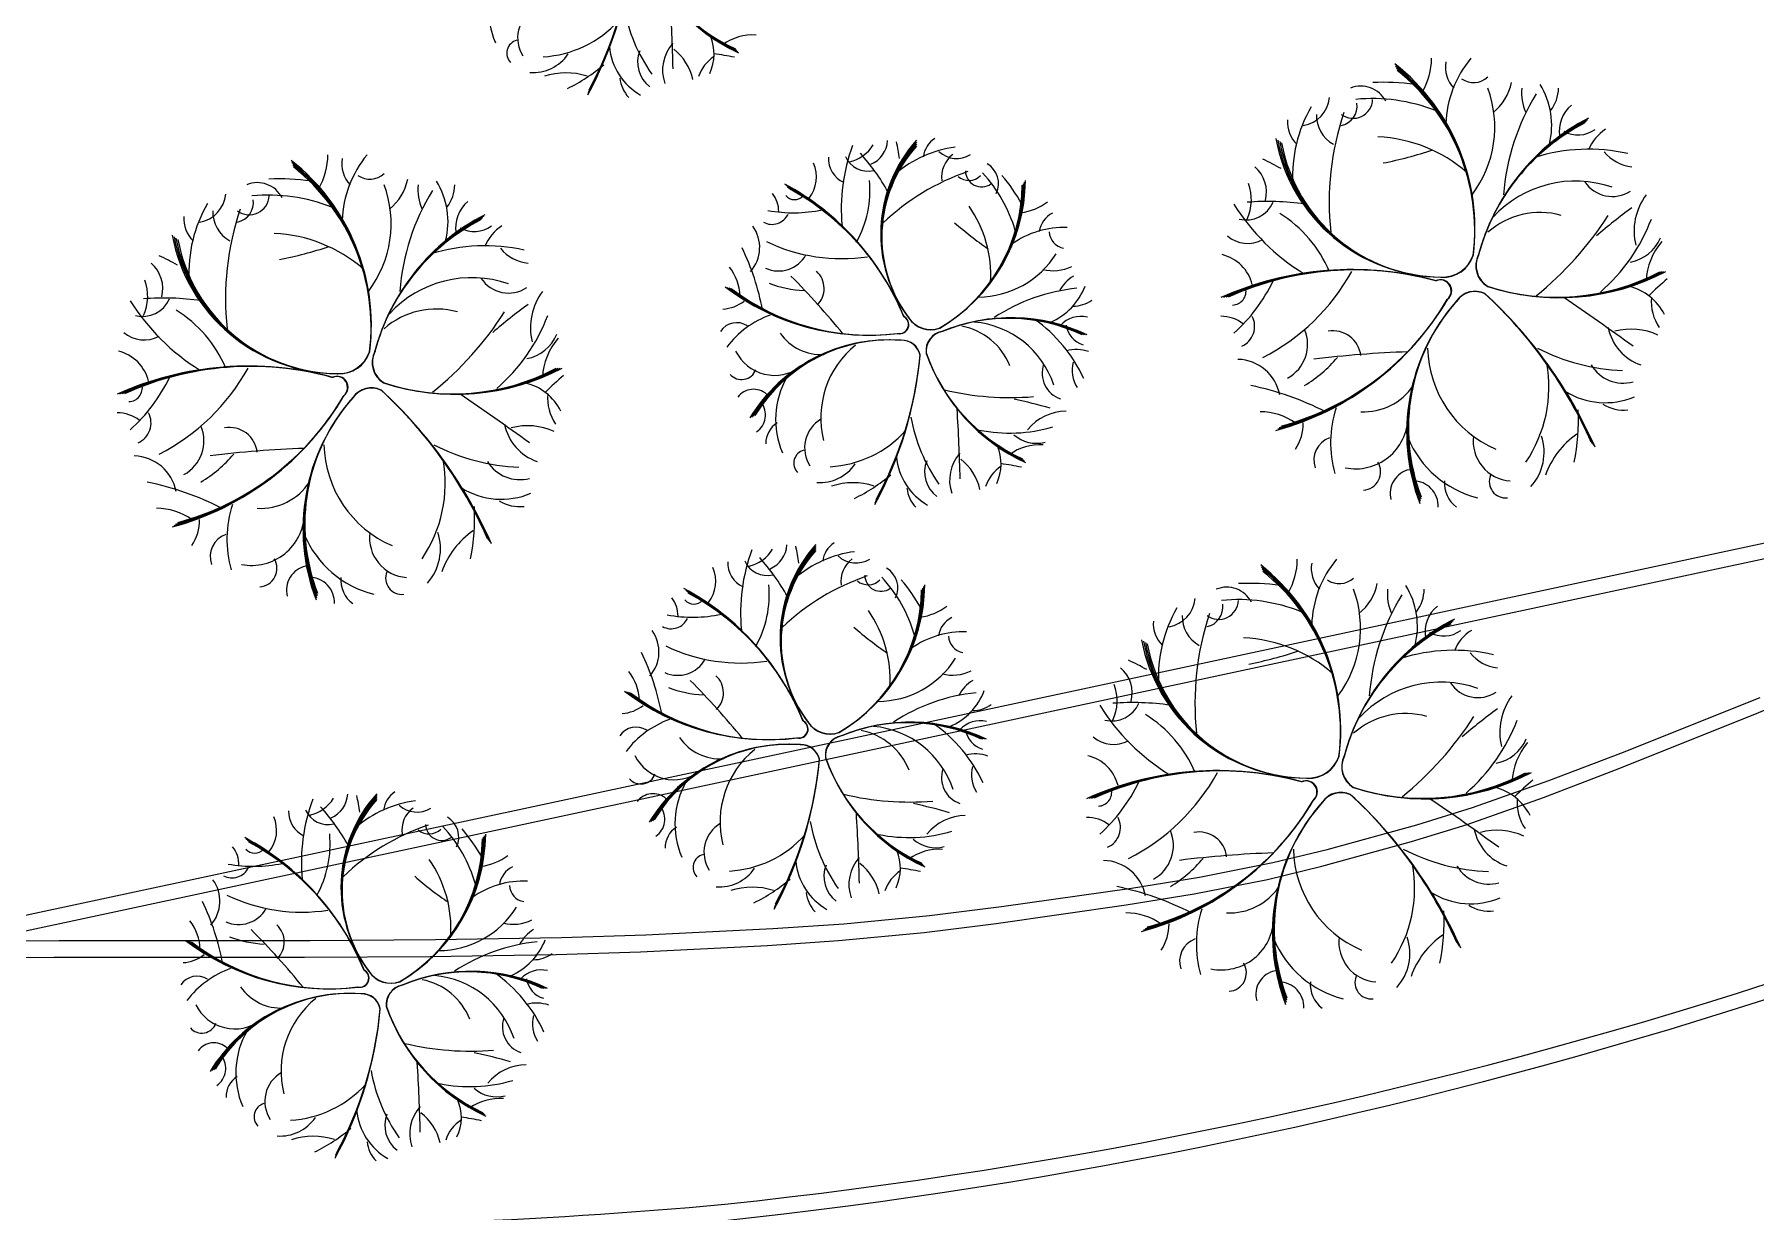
# Model space of a CAD drawing. Header units: metres. Extents: x -1097 to 1588, y -673 to 884.
# Drawn here: x 837.53 to 885.54, y 481.84 to 514.67 of the extents above; entities that cross this region are included whole.
import ezdxf

# ---------------------------------------------------------------- set-up
doc = ezdxf.new("R2010")
doc.units = ezdxf.units.M
for name, color, linetype, lineweight, plot in [('TERRENO', 188, 'Continuous', 0, False), ('TEXTO', 7, 'Continuous', 0, False), ('VEGETACION', 85, 'Continuous', 0, False), ('VISTA LEJOS', 7, 'Continuous', 0, False)]:
    doc.layers.add(name, color=color, linetype=linetype, lineweight=lineweight, plot=plot)

msp = doc.modelspace()

# ---------------------------------------------------------------- linework, layer by layer
at = {"layer": 'TERRENO'}
msp.add_lwpolyline([(834.566, 488.914), (838.071, 488.933), (845.069, 488.933), (848.573, 488.952), (852.087, 489.01), (854.439, 489.086), (857.981, 489.259), (859.959, 489.394), (862.349, 489.624), (864.356, 489.874), (867.985, 490.392), (869.876, 490.699), (871.921, 491.102), (873.438, 491.467), (875.943, 492.158), (877.489, 492.638), (879.62, 493.387), (881.627, 494.155), (885.515, 495.711), (887.492, 496.536)], dxfattribs=at)
at = {"layer": 'TEXTO', "color": 141}
msp.add_lwpolyline([(942.808, 512.252), (491.207, 415.553)], dxfattribs=at)
at = {"layer": 'VEGETACION'}
for centre, radius, start, end in [((843.615, 518.095), 10.657, -28.646, -5.1047), ((843.721, 518.091), 10.55, -28.646, -5.1047), ((843.827, 518.086), 10.444, -28.646, -5.1047), ((843.933, 518.082), 10.337, -28.646, -5.1047), ((859.23, 518.915), 5.122, -160.6422, -114.769), ((859.282, 518.928), 5.175, -160.6422, -114.769), ((859.334, 518.941), 5.228, -160.6422, -114.769), ((859.386, 518.954), 5.281, -160.6422, -114.769), ((852.563, 515.364), 2.362, 150.1568, -156.7526), ((804.467, 512.501), 50.894, 1.3595, 3.5571), ((851.931, 514.573), 0.921, 120.291, -146.8541), ((858.584, 516.26), 4.686, -169.782, -144.7966), ((851.547, 517.115), 3.076, -86.7412, -42.1374), ((855.241, 514.119), 1.25, -25.5318, 23.6195), ((857.584, 513.137), 1.516, 86.9411, 124.4468), ((851.085, 514.143), 0.376, 105.1246, -135.8136), ((851.444, 514.78), 1.176, -94.566, -33.8832), ((855.293, 514.481), 1.729, -174.7696, -119.5003), ((855.221, 513.896), 0.864, 158.5673, -127.3793), ((856.189, 513.671), 1.136, 138.3902, -161.0564), ((854.463, 513.086), 1.474, 12.7354, 52.3439), ((855.235, 505.303), 8.915, 78.2188, 81.9039), ((850.224, 517.59), 4.936, -63.8384, -49.7585), ((857.079, 513.149), 1.079, 122.9089, 161.4783), ((871.85, 509.243), 5.862, -7.0126, 51.7609), ((871.907, 509.228), 5.803, -7.0126, 51.7609), ((871.963, 509.214), 5.745, -7.0126, 51.7609), ((872.019, 509.199), 5.686, -7.0126, 51.7609), ((874.631, 514.008), 1.869, -30.3109, -0.1369), ((877.727, 513.749), 0.839, 169.6778, -136.2887), ((879.9, 512.083), 3, 140.203, 178.1947), ((852.358, 511.658), 1.939, 72.2206, 108.0414), ((854.753, 513.532), 0.893, -174.4224, -136.0283), ((874.532, 512.452), 0.775, 26.989, 112.3536), ((875.15, 506.761), 6.571, 82.3394, 92.5468), ((877.673, 513.904), 0.58, -125.0679, -46.7585), ((875.131, 512.083), 3.133, -37.04, 20.2784), ((877.369, 513.583), 1.382, -52.2138, -10.7459), ((880.365, 513.038), 1.353, 174.4694, -156.1224), ((877.675, 512.135), 2.176, -14.1206, 31.5271), ((879.001, 513.181), 1.04, -37.8757, -0.6938), ((872.78, 512.991), 0.878, -80.5732, -5.4598), ((874.31, 512.877), 0.548, -126.8376, -2.2225), ((873.864, 512.674), 0.561, -77.8599, 7.8919), ((874.854, 508.125), 4.754, 68.3223, 95.6759), ((884.749, 509.73), 6.258, 148.3668, 175.7309), ((880.993, 511.978), 0.93, 129.1335, -169.7906), ((873.338, 512.216), 0.855, 175.5863, -134.2924), ((876.47, 510.722), 3.845, 149.9473, -176.8254), ((874.227, 512.42), 0.939, 178.8709, -119.6274), ((881.504, 509.987), 7.859, 161.4244, -173.9045), ((883.453, 507), 5.846, 117.2325, 165.0827), ((883.515, 506.992), 5.906, 117.2325, 165.0827), ((883.576, 506.984), 5.967, 117.2325, 165.0827), ((883.638, 506.975), 6.027, 117.2325, 165.0827), ((865.045, 509.109), 3.908, 138.0903, -143.1217), ((863.029, 511.175), 0.707, 123.0758, 173.1971), ((876.806, 512.631), 4.73, -169.3991, -90.6111), ((876.813, 512.582), 4.683, -169.3991, -90.6111), ((874.81, 507.724), 4.093, 49.1819, 87.2866), ((880.584, 512.674), 0.81, -119.4079, -53.7772), ((882.001, 511.004), 1.206, 122.4262, 158.3906), ((843.85, 511.315), 1.869, -30.3109, -0.1369), ((849.118, 509.39), 3, 140.203, 178.1947), ((860.406, 511.206), 0.727, 177.1906, -114.2964), ((865.018, 509.82), 4.982, 159.4624, -174.3459), ((860.776, 511.54), 0.683, -155.9806, -76.4016), ((860.047, 512.13), 1.034, -77.9669, -31.2728), ((856.048, 507.297), 6.075, 29.3564, 41.9022), ((860.562, 511.754), 0.769, -67.117, -3.3508), ((865.017, 509.081), 3.869, 138.0903, -143.1217), ((864.988, 509.052), 3.83, 138.0903, -143.1217), ((864.96, 509.023), 3.791, 138.0903, -143.1217), ((863.624, 508.37), 3.177, 97.4368, 130.6641), ((856.706, 510.531), 5.002, 7.736, 13.1674), ((863.257, 511.931), 0.725, -133.0838, -57.9704), ((863.61, 510.694), 0.776, 126.3603, -172.138), ((876.82, 512.534), 4.635, -169.3991, -90.6111), ((876.827, 512.486), 4.588, -169.3991, -90.6111), ((872.965, 522.199), 11.329, -78.8812, -71.6233), ((880.873, 506.47), 4.996, 77.262, 107.3482), ((882.199, 512.101), 1.128, -141.3142, -95.8118), ((841.069, 506.55), 5.862, -7.0126, 51.7609), ((841.125, 506.535), 5.803, -7.0126, 51.7609), ((841.181, 506.521), 5.745, -7.0126, 51.7609), ((841.238, 506.506), 5.686, -7.0126, 51.7609), ((846.946, 511.055), 0.839, 169.6778, -136.2887), ((846.891, 511.211), 0.58, -125.0679, -46.7585), ((858.394, 510.694), 0.949, -38.3468, 23.6656), ((865.674, 504.7), 6.494, 108.9139, 133.5849), ((863.951, 510.87), 0.453, -179.3481, -54.733), ((861.109, 508.124), 3.928, 15.8118, 43.1653), ((863.784, 510.51), 0.64, -25.5215, 59.8431), ((870.965, 510.274), 0.931, -14.6065, 49.1598), ((869.299, 505.67), 6.054, 60.2465, 65.6779), ((843.751, 509.759), 0.775, 26.989, 112.3536), ((844.368, 504.068), 6.571, 82.3394, 92.5468), ((844.35, 509.39), 3.133, -37.04, 20.2784), ((846.587, 510.89), 1.382, -52.2138, -10.7459), ((853.967, 507.037), 6.258, 148.3668, 175.7309), ((849.584, 510.345), 1.353, 174.4694, -156.1224), ((846.893, 509.442), 2.176, -14.1206, 31.5271), ((848.219, 510.488), 1.04, -37.8757, -0.6938), ((854.984, 504.033), 7.338, 22.2167, 61.7302), ((855.056, 504.055), 7.265, 22.2167, 61.7302), ((855.128, 504.077), 7.191, 22.2167, 61.7302), ((855.201, 504.099), 7.118, 22.2167, 61.7302), ((857.876, 510.32), 2.961, -29.1759, 5.4014), ((860.388, 510.522), 4.698, -59.5232, -0.7497), ((860.369, 510.566), 4.747, -59.5232, -0.7497), ((860.35, 510.611), 4.795, -59.5232, -0.7497), ((860.331, 510.655), 4.844, -59.5232, -0.7497), ((863.594, 511.06), 0.464, -130.3704, -44.6187), ((860.363, 507.243), 5.429, 29.8289, 40.0362), ((870.225, 510.056), 1.251, -25.4563, 21.2377), ((880.512, 507.459), 3.119, 70.8016, 137.4059), ((881.54, 511.07), 0.922, -146.5166, -56.5593), ((845.689, 508.029), 3.845, 149.9473, -176.8254), ((841.998, 510.298), 0.878, -80.5732, -5.4598), ((850.723, 507.294), 7.859, 161.4244, -173.9045), ((843.529, 510.184), 0.548, -126.8376, -2.2225), ((843.082, 509.981), 0.561, -77.8599, 7.8919), ((844.072, 505.432), 4.754, 68.3223, 95.6759), ((850.211, 509.285), 0.93, 129.1335, -169.7906), ((857.469, 509.725), 0.824, -0.2587, 38.0688), ((858.734, 510.383), 0.323, -139.9899, -40.7645), ((860.824, 507.951), 3.382, -3.3286, 34.776), ((864.854, 511.228), 1.544, -82.8214, -52.6474), ((876.104, 513.128), 6.03, -148.0271, -121.8354), ((871.328, 510.322), 0.827, -103.4701, -23.891), ((871.92, 502.656), 7.353, 81.8669, 94.4128), ((890.545, 498.162), 14.413, 125.9438, 130.9474), ((883.841, 509.18), 1.693, 143.1596, -166.5877), ((842.557, 509.523), 0.855, 175.5863, -134.2924), ((843.446, 509.727), 0.939, 178.8709, -119.6274), ((852.672, 504.307), 5.846, 117.2325, 165.0827), ((852.733, 504.299), 5.906, 117.2325, 165.0827), ((852.795, 504.291), 5.967, 117.2325, 165.0827), ((852.856, 504.282), 6.027, 117.2325, 165.0827), ((849.803, 509.981), 0.81, -119.4079, -53.7772), ((851.22, 508.31), 1.206, 122.4262, 158.3906), ((856.752, 508.726), 1.01, -41.6268, 35.9787), ((858.102, 509.875), 0.504, -118.22, -25.3705), ((858.705, 513.628), 3.935, -100.4204, -78.3241), ((869.387, 516.44), 9.361, -131.3917, -124.1338), ((866.241, 509.068), 0.693, 117.1673, 171.2007), ((870.363, 506.638), 3.584, 23.3346, 57.9119), ((879.522, 507.514), 2.189, 74.3184, 131.5501), ((873.447, 514.746), 9.484, -50.9616, -32.7007), ((877.85, 511.349), 5.12, -49.014, -20.954), ((846.025, 509.938), 4.73, -169.3991, -90.6111), ((846.032, 509.889), 4.683, -169.3991, -90.6111), ((846.038, 509.841), 4.635, -169.3991, -90.6111), ((846.045, 509.793), 4.588, -169.3991, -90.6111), ((844.029, 505.031), 4.093, 49.1819, 87.2866), ((860.046, 513.264), 4.849, -115.5849, -81.3777), ((866.242, 506.806), 2.478, 87.6925, 125.6842), ((866.315, 509.182), 0.479, -177.5784, -99.269), ((871.376, 509.72), 0.88, -130.2988, -61.7859), ((881.841, 509.434), 1.134, -79.471, -22.6738), ((884.318, 507.699), 1.835, 139.4516, 176.9574), ((838.517, 502.977), 6.054, 60.2465, 65.6779), ((842.184, 519.506), 11.329, -78.8812, -71.6233), ((850.092, 503.777), 4.996, 77.262, 107.3482), ((851.417, 509.408), 1.128, -141.3142, -95.8118), ((851.022, 505.705), 6.938, 10.6049, 25.6937), ((858.284, 508.954), 0.883, -114.0303, -29.5602), ((863.843, 509.932), 2.589, -89.5505, -32.2321), ((870.386, 507.411), 1.149, 14.1637, 76.1762), ((876.805, 508.807), 0.907, -93.1322, -17.9739), ((876.812, 508.797), 0.898, -93.1322, -17.9739), ((876.819, 508.787), 0.889, -93.1322, -17.9739), ((876.826, 508.777), 0.88, -93.1322, -17.9739), ((878.395, 508.209), 0.66, 153.4198, -121.2712), ((878.404, 508.214), 0.667, 153.4198, -121.2712), ((878.414, 508.218), 0.674, 153.4198, -121.2712), ((878.423, 508.222), 0.681, 153.4198, -121.2712), ((840.183, 507.581), 0.931, -14.6065, 49.1598), ((849.73, 504.766), 3.119, 70.8016, 137.4059), ((855.782, 507.311), 1.434, 2.5416, 37.2023), ((841.84, 491.328), 23.615, 39.3853, 44.6718), ((858.914, 507.585), 0.645, -45.8749, 47.6233), ((865.952, 509.219), 1.142, -104.7244, -63.2564), ((867.102, 506.981), 1.118, 121.9589, 151.3671), ((874.27, 499.229), 8.881, 74.7272, 114.2407), ((874.303, 499.315), 8.792, 74.7272, 114.2407), ((874.335, 499.401), 8.703, 74.7272, 114.2407), ((874.367, 499.486), 8.615, 74.7272, 114.2407), ((869.135, 510.891), 5.869, -63.0744, -28.8672), ((879.981, 513.536), 6.199, -108.1317, -62.2585), ((880.007, 513.595), 6.263, -108.1317, -62.2585), ((880.033, 513.655), 6.327, -108.1317, -62.2585), ((880.059, 513.714), 6.391, -108.1317, -62.2585), ((839.443, 507.363), 1.251, -25.4563, 21.2377), ((850.758, 508.377), 0.922, -146.5166, -56.5593), ((853.06, 506.487), 1.693, 143.1596, -166.5877), ((860.79, 512.848), 6.568, -127.3784, -82.9129), ((860.804, 512.782), 6.503, -127.3784, -82.9129), ((860.818, 512.716), 6.437, -127.3784, -82.9129), ((860.833, 512.649), 6.371, -127.3784, -82.9129), ((859.148, 510.647), 3.124, -111.047, -92.7546), ((867.137, 502.444), 5.171, 95.8563, 123.2203), ((865.157, 508.291), 1.798, -66.6312, -20.9834), ((870.936, 507.509), 0.39, -87.4794, 11.746), ((867.797, 509.87), 4.762, -47.9098, -25.8136), ((876.737, 507.513), 0.311, -49.8029, 114.2093), ((876.745, 507.516), 0.308, -49.8029, 114.2093), ((876.752, 507.519), 0.305, -49.8029, 114.2093), ((876.76, 507.521), 0.302, -49.8029, 114.2093), ((877.718, 506.856), 0.64, 64.1571, 144.9717), ((877.716, 506.865), 0.634, 64.1571, 144.9717), ((877.713, 506.875), 0.627, 64.1571, 144.9717), ((877.711, 506.884), 0.621, 64.1571, 144.9717), ((869.514, 498.233), 12.511, 23.8645, 47.4059), ((869.432, 498.134), 12.64, 23.8645, 47.4059), ((869.35, 498.035), 12.769, 23.8645, 47.4059), ((869.268, 497.937), 12.898, 23.8645, 47.4059), ((881.649, 506.172), 1.513, 26.9787, 76.13), ((890.11, 499.672), 10.79, 130.7293, 134.4144), ((845.322, 510.435), 6.03, -148.0271, -121.8354), ((840.546, 507.629), 0.827, -103.4701, -23.891), ((841.138, 499.963), 7.353, 81.8669, 94.4128), ((839.581, 503.945), 3.584, 23.3346, 57.9119), ((848.74, 504.821), 2.189, 74.3184, 131.5501), ((842.665, 512.053), 9.484, -50.9616, -32.7007), ((859.763, 495.469), 14.413, 125.9438, 130.9474), ((856.664, 508.084), 1.079, -86.1757, -52.2344), ((866.51, 507.948), 0.859, -90.3862, -53.2043), ((870.082, 511.298), 7.95, -74.8679, -30.4024), ((870.156, 511.263), 7.87, -74.8679, -30.4024), ((870.23, 511.228), 7.791, -74.8679, -30.4024), ((870.304, 511.193), 7.711, -74.8679, -30.4024), ((881.314, 503.566), 5.509, 138.4124, -158.9788), ((881.276, 503.609), 5.454, 138.4124, -158.9788), ((881.238, 503.651), 5.399, 138.4124, -158.9788), ((881.199, 503.693), 5.344, 138.4124, -158.9788), ((845.804, 456.222), 61.595, 53.87007, 56.06767), ((883.934, 507.223), 1.306, 175.4194, -146.0112), ((847.069, 508.656), 5.12, -49.014, -20.954), ((857.123, 506.083), 0.546, 57.2661, 146.3278), ((858.952, 504.352), 2.646, 109.7813, 142.9068), ((861.655, 506.581), 0.257, -102.3134, 61.6988), ((861.661, 506.577), 0.255, -102.3134, 61.6988), ((861.666, 506.574), 0.252, -102.3134, 61.6988), ((861.672, 506.57), 0.249, -102.3134, 61.6988), ((862.537, 507.187), 0.75, -145.6427, -70.4844), ((862.534, 507.177), 0.742, -145.6427, -70.4844), ((862.531, 507.168), 0.735, -145.6427, -70.4844), ((862.528, 507.158), 0.727, -145.6427, -70.4844), ((864.696, 501.92), 4.83, 64.722, 112.5721), ((864.722, 501.875), 4.88, 64.722, 112.5721), ((864.747, 501.831), 4.93, 64.722, 112.5721), ((864.773, 501.786), 4.98, 64.722, 112.5721), ((863.056, 504.756), 1.809, 21.8079, 79.0396), ((863.518, 504.08), 2.577, 18.2911, 84.8953), ((863.051, 503.345), 4.128, 24.7515, 54.8377), ((866.722, 506.036), 0.769, 76.623, 137.6988), ((866.973, 506.655), 0.669, -171.9184, -106.2877), ((870.634, 505.809), 0.997, 52.2518, 90.5793), ((870.957, 506.527), 0.61, -65.7095, 27.1401), ((871.976, 506.024), 1.069, -61.5198, 22.9503), ((882.777, 506.753), 1.374, -169.0993, -108.5458), ((882.067, 504.664), 1.784, 65.2459, 104.8545), ((840.594, 507.027), 0.88, -130.2988, -61.7859), ((851.059, 506.741), 1.134, -79.471, -22.6738), ((853.536, 505.006), 1.835, 139.4516, 176.9574), ((861.369, 501.596), 4.552, 85.9019, 148.5107), ((861.378, 501.642), 4.506, 85.9019, 148.5107), ((861.386, 501.688), 4.461, 85.9019, 148.5107), ((861.395, 501.735), 4.415, 85.9019, 148.5107), ((859.462, 507.106), 1.364, -145.5713, -86.306), ((862.069, 503.979), 2.603, 128.8494, -165.9205), ((861.717, 505.608), 0.529, 11.6466, 92.4612), ((861.722, 505.614), 0.523, 11.6466, 92.4612), ((861.727, 505.62), 0.518, 11.6466, 92.4612), ((861.732, 505.626), 0.513, 11.6466, 92.4612), ((862.945, 505.844), 0.546, 100.9093, -173.7818), ((862.953, 505.84), 0.551, 100.9093, -173.7818), ((862.96, 505.836), 0.557, 100.9093, -173.7818), ((862.968, 505.832), 0.563, 100.9093, -173.7818), ((873.754, 505.62), 0.78, 6.6356, 100.1339), ((839.605, 504.718), 1.149, 14.1637, 76.1762), ((846.024, 506.114), 0.907, -93.1322, -17.9739), ((846.031, 506.104), 0.898, -93.1322, -17.9739), ((846.037, 506.094), 0.889, -93.1322, -17.9739), ((846.044, 506.083), 0.88, -93.1322, -17.9739), ((847.614, 505.516), 0.66, 153.4198, -121.2712), ((847.623, 505.521), 0.667, 153.4198, -121.2712), ((847.632, 505.525), 0.674, 153.4198, -121.2712), ((847.642, 505.529), 0.681, 153.4198, -121.2712), ((858.178, 506.371), 1.211, -153.7749, -53.6608), ((851.62, 506.663), 10.657, -28.646, -5.1047), ((851.726, 506.658), 10.55, -28.646, -5.1047), ((851.832, 506.654), 10.444, -28.646, -5.1047), ((851.938, 506.65), 10.337, -28.646, -5.1047), ((867.235, 507.483), 5.122, -160.6422, -114.769), ((867.287, 507.496), 5.175, -160.6422, -114.769), ((867.339, 507.509), 5.228, -160.6422, -114.769), ((867.391, 507.522), 5.281, -160.6422, -114.769), ((866.591, 504.885), 0.996, 69.9156, 105.88), ((867.409, 505.307), 0.932, 166.1753, -148.3223), ((871.066, 504.384), 1.222, 10.8837, 88.4892), ((870.987, 508.101), 3.781, -58.5365, -40.244), ((876.789, 477.25), 28.581, 91.8959, 97.1824), ((879.54, 505.994), 3.15, -178.6401, -113.41), ((876.051, 504.832), 3.722, -34.2307, 10.3731), ((882.055, 510.96), 5.671, -117.2715, -92.2861), ((843.489, 496.536), 8.881, 74.7272, 114.2407), ((843.521, 496.622), 8.792, 74.7272, 114.2407), ((843.553, 496.708), 8.703, 74.7272, 114.2407), ((843.585, 496.793), 8.615, 74.7272, 114.2407), ((837.015, 507.177), 4.762, -47.9098, -25.8136), ((838.353, 508.198), 5.869, -63.0744, -28.8672), ((845.956, 504.82), 0.311, -49.8029, 114.2093), ((845.963, 504.823), 0.308, -49.8029, 114.2093), ((845.971, 504.825), 0.305, -49.8029, 114.2093), ((845.978, 504.828), 0.302, -49.8029, 114.2093), ((849.2, 510.843), 6.199, -108.1317, -62.2585), ((849.226, 510.902), 6.263, -108.1317, -62.2585), ((849.251, 510.962), 6.327, -108.1317, -62.2585), ((849.277, 511.021), 6.391, -108.1317, -62.2585), ((859.329, 496.979), 10.79, 130.7293, 134.4144), ((857.256, 505.467), 0.424, -138.5768, -20.7762), ((860.568, 503.931), 2.362, 150.1568, -156.7526), ((866.402, 505.221), 0.762, 160.9729, -109.0699), ((881.848, 505.989), 1.045, -148.9222, -74.8688), ((840.154, 504.816), 0.39, -87.4794, 11.746), ((839.3, 508.605), 7.95, -74.8679, -30.4024), ((839.374, 508.57), 7.87, -74.8679, -30.4024), ((839.448, 508.535), 7.791, -74.8679, -30.4024), ((839.522, 508.5), 7.711, -74.8679, -30.4024), ((850.533, 500.873), 5.509, 138.4124, -158.9788), ((850.494, 500.916), 5.454, 138.4124, -158.9788), ((850.456, 500.958), 5.399, 138.4124, -158.9788), ((850.418, 501), 5.344, 138.4124, -158.9788), ((846.936, 504.163), 0.64, 64.1571, 144.9717), ((846.934, 504.172), 0.634, 64.1571, 144.9717), ((846.932, 504.181), 0.627, 64.1571, 144.9717), ((846.929, 504.191), 0.621, 64.1571, 144.9717), ((838.733, 495.54), 12.511, 23.8645, 47.4059), ((838.65, 495.441), 12.64, 23.8645, 47.4059), ((838.568, 495.342), 12.769, 23.8645, 47.4059), ((838.486, 495.244), 12.898, 23.8645, 47.4059), ((815.022, 453.529), 61.595, 53.87007, 56.06767), ((850.867, 503.479), 1.513, 26.9787, 76.13), ((853.152, 504.53), 1.306, 175.4194, -146.0112), ((857.594, 504.213), 0.557, 49.5226, 142.4966), ((864.742, 512.376), 7.836, -103.4722, -85.2112), ((869.747, 496.657), 8.396, 63.1155, 78.2042), ((874.618, 505.794), 1.651, -93.0608, -33.7955), ((881.34, 506.489), 2.092, -122.2591, -66.9897), ((839.853, 503.116), 0.997, 52.2518, 90.5793), ((840.176, 503.834), 0.61, -65.7095, 27.1401), ((857.349, 504.059), 0.575, -55.3242, 37.3484), ((812.472, 501.069), 50.894, 1.3595, 3.5571), ((862.468, 492.827), 11.909, 73.4333, 78.4369), ((866.321, 502.762), 1.399, 90.6491, 140.9017), ((871.71, 502.41), 1.735, 55.0521, 89.7129), ((876.887, 503.276), 3.202, 162.2918, -164.5827), ((874.621, 503.911), 5.974, -11.3278, 2.7521), ((881.853, 505.272), 1.081, -121.9118, -83.5178), ((841.194, 503.331), 1.069, -61.5198, 22.9503), ((842.973, 502.927), 0.78, 6.6356, 100.1339), ((851.996, 504.06), 1.374, -169.0993, -108.5458), ((851.286, 501.971), 1.784, 65.2459, 104.8545), ((858.609, 503.263), 0.676, 122.4052, -178.9835), ((859.936, 503.141), 0.921, 120.291, -146.8541), ((859.552, 505.683), 3.076, -86.7412, -42.1374), ((866.589, 504.828), 4.686, -169.782, -144.7966), ((864.73, 507.78), 4.231, -101.5246, -73.4645), ((871.618, 503.827), 1.306, -33.6652, 0.2761), ((874.378, 504.019), 1.466, -101.2643, -1.1503), ((846.007, 474.557), 28.581, 91.8959, 97.1824), ((848.759, 503.301), 3.15, -178.6401, -113.41), ((851.274, 508.267), 5.671, -117.2715, -92.2861), ((859.09, 502.711), 0.376, 105.1246, -135.8136), ((863.246, 502.686), 1.25, -25.5318, 23.6195), ((865.589, 501.705), 1.516, 86.9411, 124.4468), ((865.481, 504.201), 0.937, -131.9815, -75.1843), ((873.877, 502.794), 0.66, 109.7766, -161.1616), ((878.481, 504.517), 2.858, -157.3326, -104.242), ((878.775, 503.328), 1.115, 172.8016, -94.3436), ((878.217, 503.013), 1.423, -42.0554, 18.6273), ((881.889, 501.591), 2.347, 124.7312, 160.552), ((840.285, 501.691), 1.222, 10.8837, 88.4892), ((840.205, 505.408), 3.781, -58.5365, -40.244), ((845.269, 502.139), 3.722, -34.2307, 10.3731), ((851.067, 503.296), 1.045, -148.9222, -74.8688), ((859.449, 503.348), 1.176, -94.566, -33.8832), ((863.298, 503.048), 1.729, -174.7696, -119.5003), ((863.226, 502.464), 0.864, 158.5673, -127.3793), ((864.194, 502.239), 1.136, 138.3902, -161.0564), ((862.468, 501.654), 1.474, 12.7354, 52.3439), ((865.084, 501.717), 1.079, 122.9089, 161.4783), ((863.239, 493.871), 8.915, 78.2188, 81.9039), ((874.567, 502.468), 0.513, -86.0663, 31.7343), ((838.966, 493.964), 8.396, 63.1155, 78.2042), ((843.836, 503.101), 1.651, -93.0608, -33.7955), ((860.363, 500.226), 1.939, 72.2206, 108.0414), ((858.229, 506.157), 4.936, -63.8384, -49.7585), ((876.021, 501.869), 0.675, 102.0332, -164.9929), ((875.988, 501.52), 0.696, -2.8136, 89.859), ((877.68, 502.144), 0.818, 174.9157, -126.473), ((878.564, 502.199), 0.456, 157.6352, -83.3031), ((850.558, 503.796), 2.092, -122.2591, -66.9897), ((851.071, 502.579), 1.081, -121.9118, -83.5178), ((862.758, 502.1), 0.893, -174.4224, -136.0283), ((840.929, 499.717), 1.735, 55.0521, 89.7129), ((846.105, 500.583), 3.202, 162.2918, -164.5827), ((843.596, 501.326), 1.466, -101.2643, -1.1503), ((843.839, 501.218), 5.974, -11.3278, 2.7521), ((840.836, 501.134), 1.306, -33.6652, 0.2761), ((843.095, 500.101), 0.66, 109.7766, -161.1616), ((847.699, 501.824), 2.858, -157.3326, -104.242), ((847.993, 500.635), 1.115, 172.8016, -94.3436), ((847.436, 500.32), 1.423, -42.0554, 18.6273), ((851.107, 498.898), 2.347, 124.7312, 160.552), ((862.21, 498.542), 4.982, 159.4624, -174.3459), ((857.239, 500.851), 1.034, -77.9669, -31.2728), ((857.754, 500.476), 0.769, -67.117, -3.3508), ((862.237, 497.831), 3.908, 138.0903, -143.1217), ((862.208, 497.802), 3.869, 138.0903, -143.1217), ((862.18, 497.774), 3.83, 138.0903, -143.1217), ((862.152, 497.745), 3.791, 138.0903, -143.1217), ((860.816, 497.091), 3.177, 97.4368, 130.6641), ((853.898, 499.253), 5.002, 7.736, 13.1674), ((860.221, 499.896), 0.707, 123.0758, 173.1971), ((843.786, 499.775), 0.513, -86.0663, 31.7343), ((845.239, 499.176), 0.675, 102.0332, -164.9929), ((855.586, 499.416), 0.949, -38.3468, 23.6656), ((857.597, 499.928), 0.727, 177.1906, -114.2964), ((857.968, 500.262), 0.683, -155.9806, -76.4016), ((853.24, 496.019), 6.075, 29.3564, 41.9022), ((860.448, 500.652), 0.725, -133.0838, -57.9704), ((860.802, 499.416), 0.776, 126.3603, -172.138), ((860.976, 499.232), 0.64, -25.5215, 59.8431), ((868.106, 495.269), 5.862, -7.0126, 51.7609), ((868.162, 495.254), 5.803, -7.0126, 51.7609), ((868.219, 495.24), 5.745, -7.0126, 51.7609), ((870.887, 500.034), 1.869, -30.3109, -0.1369), ((873.983, 499.775), 0.839, 169.6778, -136.2887), ((876.156, 498.109), 3, 140.203, 178.1947), ((845.206, 498.827), 0.696, -2.8136, 89.859), ((846.898, 499.451), 0.818, 174.9157, -126.473), ((847.783, 499.506), 0.456, 157.6352, -83.3031), ((855.067, 499.042), 2.961, -29.1759, 5.4014), ((862.866, 493.422), 6.494, 108.9139, 133.5849), ((857.542, 499.332), 4.795, -59.5232, -0.7497), ((857.523, 499.377), 4.844, -59.5232, -0.7497), ((860.786, 499.782), 0.464, -130.3704, -44.6187), ((861.143, 499.591), 0.453, -179.3481, -54.733), ((858.301, 496.845), 3.928, 15.8118, 43.1653), ((857.555, 495.965), 5.429, 29.8289, 40.0362), ((870.788, 498.478), 0.775, 26.989, 112.3536), ((871.406, 492.787), 6.571, 82.3394, 92.5468), ((868.275, 495.225), 5.686, -7.0126, 51.7609), ((873.928, 499.93), 0.58, -125.0679, -46.7585), ((873.625, 499.609), 1.382, -52.2138, -10.7459), ((873.93, 498.161), 2.176, -14.1206, 31.5271), ((854.66, 498.447), 0.824, -0.2587, 38.0688), ((852.175, 492.754), 7.338, 22.2167, 61.7302), ((855.926, 499.104), 0.323, -139.9899, -40.7645), ((852.248, 492.776), 7.265, 22.2167, 61.7302), ((852.32, 492.798), 7.191, 22.2167, 61.7302), ((852.392, 492.82), 7.118, 22.2167, 61.7302), ((857.58, 499.244), 4.698, -59.5232, -0.7497), ((857.561, 499.288), 4.747, -59.5232, -0.7497), ((869.035, 499.017), 0.878, -80.5732, -5.4598), ((870.566, 498.903), 0.548, -126.8376, -2.2225), ((870.12, 498.7), 0.561, -77.8599, 7.8919), ((871.109, 494.151), 4.754, 68.3223, 95.6759), ((871.387, 498.109), 3.133, -37.04, 20.2784), ((881.004, 495.756), 6.258, 148.3668, 175.7309), ((876.621, 499.064), 1.353, 174.4694, -156.1224), ((875.256, 499.207), 1.04, -37.8757, -0.6938), ((855.294, 498.597), 0.504, -118.22, -25.3705), ((855.896, 502.35), 3.935, -100.4204, -78.3241), ((858.016, 496.672), 3.382, -3.3286, 34.776), ((862.046, 499.95), 1.544, -82.8214, -52.6474), ((863.433, 497.79), 0.693, 117.1673, 171.2007), ((869.594, 498.242), 0.855, 175.5863, -134.2924), ((872.726, 496.748), 3.845, 149.9473, -176.8254), ((870.483, 498.446), 0.939, 178.8709, -119.6274), ((877.76, 496.013), 7.859, 161.4244, -173.9045), ((879.832, 493.01), 5.967, 117.2325, 165.0827), ((879.894, 493.001), 6.027, 117.2325, 165.0827), ((877.249, 498.004), 0.93, 129.1335, -169.7906), ((853.944, 497.447), 1.01, -41.6268, 35.9787), ((866.578, 505.161), 9.361, -131.3917, -124.1338), ((863.434, 495.528), 2.478, 87.6925, 125.6842), ((863.507, 497.903), 0.479, -177.5784, -99.269), ((871.066, 493.75), 4.093, 49.1819, 87.2866), ((879.709, 493.026), 5.846, 117.2325, 165.0827), ((879.771, 493.018), 5.906, 117.2325, 165.0827), ((876.84, 498.7), 0.81, -119.4079, -53.7772), ((878.257, 497.03), 1.206, 122.4262, 158.3906), ((848.214, 494.426), 6.938, 10.6049, 25.6937), ((857.238, 501.986), 4.849, -115.5849, -81.3777), ((873.062, 498.657), 4.73, -169.3991, -90.6111), ((873.069, 498.608), 4.683, -169.3991, -90.6111), ((873.076, 498.56), 4.635, -169.3991, -90.6111), ((873.082, 498.512), 4.588, -169.3991, -90.6111), ((869.221, 508.225), 11.329, -78.8812, -71.6233), ((877.129, 492.496), 4.996, 77.262, 107.3482), ((878.454, 498.127), 1.128, -141.3142, -95.8118), ((852.973, 496.033), 1.434, 2.5416, 37.2023), ((855.476, 497.676), 0.883, -114.0303, -29.5602), ((861.035, 498.654), 2.589, -89.5505, -32.2321), ((863.144, 497.941), 1.142, -104.7244, -63.2564), ((867.22, 496.3), 0.931, -14.6065, 49.1598), ((865.554, 491.696), 6.054, 60.2465, 65.6779), ((856.34, 499.369), 3.124, -111.047, -92.7546), ((839.032, 480.05), 23.615, 39.3853, 44.6718), ((856.106, 496.307), 0.645, -45.8749, 47.6233), ((862.348, 497.013), 1.798, -66.6312, -20.9834), ((864.294, 495.703), 1.118, 121.9589, 151.3671), ((866.48, 496.082), 1.251, -25.4563, 21.2377), ((876.767, 493.485), 3.119, 70.8016, 137.4059), ((877.795, 497.096), 0.922, -146.5166, -56.5593), ((853.855, 496.806), 1.079, -86.1757, -52.2344), ((857.982, 501.57), 6.568, -127.3784, -82.9129), ((857.996, 501.504), 6.503, -127.3784, -82.9129), ((858.01, 501.437), 6.437, -127.3784, -82.9129), ((858.024, 501.371), 6.371, -127.3784, -82.9129), ((864.329, 491.165), 5.171, 95.8563, 123.2203), ((863.701, 496.669), 0.859, -90.3862, -53.2043), ((872.36, 499.154), 6.03, -148.0271, -121.8354), ((867.584, 496.348), 0.827, -103.4701, -23.891), ((868.176, 488.682), 7.353, 81.8669, 94.4128), ((880.097, 495.206), 1.693, 143.1596, -166.5877), ((856.144, 493.074), 2.646, 109.7813, 142.9068), ((858.847, 495.303), 0.257, -102.3134, 61.6988), ((858.852, 495.299), 0.255, -102.3134, 61.6988), ((858.858, 495.296), 0.252, -102.3134, 61.6988), ((858.864, 495.292), 0.249, -102.3134, 61.6988), ((859.729, 495.909), 0.75, -145.6427, -70.4844), ((859.726, 495.899), 0.742, -145.6427, -70.4844), ((859.723, 495.89), 0.735, -145.6427, -70.4844), ((859.72, 495.88), 0.727, -145.6427, -70.4844), ((861.888, 490.642), 4.83, 64.722, 112.5721), ((861.913, 490.597), 4.88, 64.722, 112.5721), ((861.939, 490.553), 4.93, 64.722, 112.5721), ((861.965, 490.508), 4.98, 64.722, 112.5721), ((860.243, 492.067), 4.128, 24.7515, 54.8377), ((863.914, 494.758), 0.769, 76.623, 137.6988), ((866.618, 492.664), 3.584, 23.3346, 57.9119), ((875.778, 493.54), 2.189, 74.3184, 131.5501), ((869.703, 500.772), 9.484, -50.9616, -32.7007), ((886.8, 484.189), 14.413, 125.9438, 130.9474), ((874.106, 497.375), 5.12, -49.014, -20.954), ((854.315, 494.805), 0.546, 57.2661, 146.3278), ((856.654, 495.828), 1.364, -145.5713, -86.306), ((860.137, 494.566), 0.546, 100.9093, -173.7818), ((860.145, 494.562), 0.551, 100.9093, -173.7818), ((860.152, 494.558), 0.557, 100.9093, -173.7818), ((860.16, 494.554), 0.563, 100.9093, -173.7818), ((860.248, 493.478), 1.809, 21.8079, 79.0396), ((860.71, 492.801), 2.577, 18.2911, 84.8953), ((864.165, 495.376), 0.669, -171.9184, -106.2877), ((867.632, 495.746), 0.88, -130.2988, -61.7859), ((878.096, 495.46), 1.134, -79.471, -22.6738), ((880.574, 493.725), 1.835, 139.4516, 176.9574), ((855.369, 495.093), 1.211, -153.7749, -53.6608), ((858.561, 490.317), 4.552, 85.9019, 148.5107), ((858.569, 490.364), 4.506, 85.9019, 148.5107), ((858.578, 490.41), 4.461, 85.9019, 148.5107), ((858.586, 490.457), 4.415, 85.9019, 148.5107), ((859.26, 492.701), 2.603, 128.8494, -165.9205), ((848.812, 495.384), 10.657, -28.646, -5.1047), ((848.918, 495.38), 10.55, -28.646, -5.1047), ((849.024, 495.376), 10.444, -28.646, -5.1047), ((849.13, 495.372), 10.337, -28.646, -5.1047), ((858.909, 494.329), 0.529, 11.6466, 92.4612), ((858.914, 494.336), 0.523, 11.6466, 92.4612), ((858.919, 494.342), 0.518, 11.6466, 92.4612), ((858.924, 494.348), 0.513, 11.6466, 92.4612), ((864.427, 496.205), 5.122, -160.6422, -114.769), ((864.479, 496.218), 5.175, -160.6422, -114.769), ((864.531, 496.231), 5.228, -160.6422, -114.769), ((864.582, 496.244), 5.281, -160.6422, -114.769), ((863.782, 493.607), 0.996, 69.9156, 105.88), ((866.642, 493.437), 1.149, 14.1637, 76.1762), ((873.061, 494.833), 0.907, -93.1322, -17.9739), ((873.068, 494.823), 0.898, -93.1322, -17.9739), ((873.075, 494.813), 0.889, -93.1322, -17.9739), ((873.082, 494.803), 0.88, -93.1322, -17.9739), ((874.651, 494.235), 0.66, 153.4198, -121.2712), ((874.66, 494.24), 0.667, 153.4198, -121.2712), ((874.67, 494.244), 0.674, 153.4198, -121.2712), ((874.679, 494.248), 0.681, 153.4198, -121.2712), ((854.448, 494.188), 0.424, -138.5768, -20.7762), ((863.594, 493.943), 0.762, 160.9729, -109.0699), ((864.601, 494.029), 0.932, 166.1753, -148.3223), ((870.526, 485.255), 8.881, 74.7272, 114.2407), ((870.558, 485.341), 8.792, 74.7272, 114.2407), ((870.59, 485.427), 8.703, 74.7272, 114.2407), ((870.623, 485.512), 8.615, 74.7272, 114.2407), ((865.39, 496.917), 5.869, -63.0744, -28.8672), ((876.237, 499.562), 6.199, -108.1317, -62.2585), ((876.263, 499.621), 6.263, -108.1317, -62.2585), ((876.289, 499.681), 6.327, -108.1317, -62.2585), ((876.314, 499.74), 6.391, -108.1317, -62.2585), ((845.507, 493.528), 0.769, -67.117, -3.3508), ((849.99, 490.883), 3.908, 138.0903, -143.1217), ((847.975, 492.948), 0.707, 123.0758, 173.1971), ((854.786, 492.935), 0.557, 49.5226, 142.4966), ((857.76, 492.653), 2.362, 150.1568, -156.7526), ((861.934, 501.097), 7.836, -103.4722, -85.2112), ((867.191, 493.535), 0.39, -87.4794, 11.746), ((864.053, 495.896), 4.762, -47.9098, -25.8136), ((872.993, 493.539), 0.311, -49.8029, 114.2093), ((873.001, 493.542), 0.308, -49.8029, 114.2093), ((873.008, 493.545), 0.305, -49.8029, 114.2093), ((873.016, 493.547), 0.302, -49.8029, 114.2093), ((873.974, 492.882), 0.64, 64.1571, 144.9717), ((873.971, 492.891), 0.634, 64.1571, 144.9717), ((873.969, 492.901), 0.627, 64.1571, 144.9717), ((873.967, 492.91), 0.621, 64.1571, 144.9717), ((877.905, 492.198), 1.513, 26.9787, 76.13), ((886.366, 485.698), 10.79, 130.7293, 134.4144), ((845.351, 492.979), 0.727, 177.1906, -114.2964), ((849.963, 491.593), 4.982, 159.4624, -174.3459), ((845.722, 493.314), 0.683, -155.9806, -76.4016), ((844.992, 493.903), 1.034, -77.9669, -31.2728), ((840.994, 489.071), 6.075, 29.3564, 41.9022), ((849.962, 490.854), 3.869, 138.0903, -143.1217), ((849.934, 490.825), 3.83, 138.0903, -143.1217), ((849.905, 490.797), 3.791, 138.0903, -143.1217), ((848.57, 490.143), 3.177, 97.4368, 130.6641), ((841.651, 492.305), 5.002, 7.736, 13.1674), ((848.202, 493.704), 0.725, -133.0838, -57.9704), ((848.555, 492.468), 0.776, 126.3603, -172.138), ((854.541, 492.781), 0.575, -55.3242, 37.3484), ((859.66, 481.548), 11.909, 73.4333, 78.4369), ((866.338, 497.324), 7.95, -74.8679, -30.4024), ((866.412, 497.289), 7.87, -74.8679, -30.4024), ((866.486, 497.254), 7.791, -74.8679, -30.4024), ((866.56, 497.219), 7.711, -74.8679, -30.4024), ((877.57, 489.592), 5.509, 138.4124, -158.9788), ((877.532, 489.635), 5.454, 138.4124, -158.9788), ((877.493, 489.677), 5.399, 138.4124, -158.9788), ((877.455, 489.719), 5.344, 138.4124, -158.9788), ((865.77, 484.259), 12.511, 23.8645, 47.4059), ((865.688, 484.16), 12.64, 23.8645, 47.4059), ((865.605, 484.061), 12.769, 23.8645, 47.4059), ((865.523, 483.963), 12.898, 23.8645, 47.4059), ((842.059, 442.248), 61.595, 53.87007, 56.06767), ((880.19, 493.249), 1.306, 175.4194, -146.0112), ((843.34, 492.467), 0.949, -38.3468, 23.6656), ((850.62, 486.473), 6.494, 108.9139, 133.5849), ((848.897, 492.643), 0.453, -179.3481, -54.733), ((846.054, 489.897), 3.928, 15.8118, 43.1653), ((848.729, 492.284), 0.64, -25.5215, 59.8431), ((855.801, 491.985), 0.676, 122.4052, -178.9835), ((857.128, 491.863), 0.921, 120.291, -146.8541), ((863.781, 493.55), 4.686, -169.782, -144.7966), ((809.663, 489.79), 50.894, 1.3595, 3.5571), ((863.513, 491.484), 1.399, 90.6491, 140.9017), ((866.89, 491.835), 0.997, 52.2518, 90.5793), ((867.213, 492.553), 0.61, -65.7095, 27.1401), ((879.033, 492.779), 1.374, -169.0993, -108.5458), ((839.929, 485.806), 7.338, 22.2167, 61.7302), ((840.001, 485.828), 7.265, 22.2167, 61.7302), ((840.074, 485.85), 7.191, 22.2167, 61.7302), ((840.146, 485.872), 7.118, 22.2167, 61.7302), ((842.821, 492.094), 2.961, -29.1759, 5.4014), ((845.333, 492.296), 4.698, -59.5232, -0.7497), ((845.314, 492.34), 4.747, -59.5232, -0.7497), ((845.295, 492.384), 4.795, -59.5232, -0.7497), ((845.277, 492.428), 4.844, -59.5232, -0.7497), ((848.539, 492.834), 0.464, -130.3704, -44.6187), ((845.309, 489.017), 5.429, 29.8289, 40.0362), ((856.743, 494.405), 3.076, -86.7412, -42.1374), ((861.921, 496.502), 4.231, -101.5246, -73.4645), ((862.672, 492.923), 0.937, -131.9815, -75.1843), ((868.232, 492.05), 1.069, -61.5198, 22.9503), ((870.01, 491.646), 0.78, 6.6356, 100.1339), ((878.323, 490.69), 1.784, 65.2459, 104.8545), ((842.414, 491.499), 0.824, -0.2587, 38.0688), ((843.68, 492.156), 0.323, -139.9899, -40.7645), ((845.769, 489.724), 3.382, -3.3286, 34.776), ((849.799, 493.001), 1.544, -82.8214, -52.6474), ((856.282, 491.433), 0.376, 105.1246, -135.8136), ((860.49, 491.77), 1.729, -174.7696, -119.5003), ((861.386, 490.961), 1.136, 138.3902, -161.0564), ((860.437, 491.408), 1.25, -25.5318, 23.6195), ((862.781, 490.426), 1.516, 86.9411, 124.4468), ((867.322, 490.41), 1.222, 10.8837, 88.4892), ((867.242, 494.127), 3.781, -58.5365, -40.244), ((873.045, 463.276), 28.581, 91.8959, 97.1824), ((875.796, 492.02), 3.15, -178.6401, -113.41), ((878.311, 496.986), 5.671, -117.2715, -92.2861), ((841.697, 490.499), 1.01, -41.6268, 35.9787), ((843.047, 491.649), 0.504, -118.22, -25.3705), ((843.65, 495.402), 3.935, -100.4204, -78.3241), ((854.332, 498.213), 9.361, -131.3917, -124.1338), ((851.186, 490.841), 0.693, 117.1673, 171.2007), ((856.641, 492.07), 1.176, -94.566, -33.8832), ((855.421, 494.879), 4.936, -63.8384, -49.7585), ((860.418, 491.186), 0.864, 158.5673, -127.3793), ((859.659, 490.376), 1.474, 12.7354, 52.3439), ((862.276, 490.439), 1.079, 122.9089, 161.4783), ((860.431, 482.592), 8.915, 78.2188, 81.9039), ((872.306, 490.858), 3.722, -34.2307, 10.3731), ((878.104, 492.015), 1.045, -148.9222, -74.8688), ((844.992, 495.038), 4.849, -115.5849, -81.3777), ((851.187, 488.579), 2.478, 87.6925, 125.6842), ((851.261, 490.955), 0.479, -177.5784, -99.269), ((857.555, 488.947), 1.939, 72.2206, 108.0414), ((859.95, 490.822), 0.893, -174.4224, -136.0283), ((866.003, 482.683), 8.396, 63.1155, 78.2042), ((870.873, 491.82), 1.651, -93.0608, -33.7955), ((877.595, 492.515), 2.092, -122.2591, -66.9897), ((835.968, 487.478), 6.938, 10.6049, 25.6937), ((843.23, 490.727), 0.883, -114.0303, -29.5602), ((848.789, 491.706), 2.589, -89.5505, -32.2321), ((867.966, 488.436), 1.735, 55.0521, 89.7129), ((873.142, 489.302), 3.202, 162.2918, -164.5827), ((870.876, 489.937), 5.974, -11.3278, 2.7521), ((878.109, 491.298), 1.081, -121.9118, -83.5178), ((840.727, 489.084), 1.434, 2.5416, 37.2023), ((826.785, 473.102), 23.615, 39.3853, 44.6718), ((843.859, 489.358), 0.645, -45.8749, 47.6233), ((850.897, 490.993), 1.142, -104.7244, -63.2564), ((852.047, 488.755), 1.118, 121.9589, 151.3671), ((867.873, 489.853), 1.306, -33.6652, 0.2761), ((870.634, 490.045), 1.466, -101.2643, -1.1503), ((845.735, 494.621), 6.568, -127.3784, -82.9129), ((845.749, 494.555), 6.503, -127.3784, -82.9129), ((845.764, 494.489), 6.437, -127.3784, -82.9129), ((845.778, 494.423), 6.371, -127.3784, -82.9129), ((844.094, 492.42), 3.124, -111.047, -92.7546), ((852.083, 484.217), 5.171, 95.8563, 123.2203), ((850.102, 490.064), 1.798, -66.6312, -20.9834), ((870.133, 488.82), 0.66, 109.7766, -161.1616), ((874.737, 490.543), 2.858, -157.3326, -104.242), ((875.03, 489.354), 1.115, 172.8016, -94.3436), ((874.473, 489.039), 1.423, -42.0554, 18.6273), ((878.144, 487.617), 2.347, 124.7312, 160.552), ((841.609, 489.857), 1.079, -86.1757, -52.2344), ((851.455, 489.721), 0.859, -90.3862, -53.2043), ((870.823, 488.494), 0.513, -86.0663, 31.7343), ((842.068, 487.857), 0.546, 57.2661, 146.3278), ((843.898, 486.126), 2.646, 109.7813, 142.9068), ((846.6, 488.354), 0.257, -102.3134, 61.6988), ((846.606, 488.351), 0.255, -102.3134, 61.6988), ((846.612, 488.347), 0.252, -102.3134, 61.6988), ((846.617, 488.344), 0.249, -102.3134, 61.6988), ((847.483, 488.961), 0.75, -145.6427, -70.4844), ((847.48, 488.951), 0.742, -145.6427, -70.4844), ((847.476, 488.941), 0.735, -145.6427, -70.4844), ((847.473, 488.932), 0.727, -145.6427, -70.4844), ((849.641, 483.693), 4.83, 64.722, 112.5721), ((849.667, 483.649), 4.88, 64.722, 112.5721), ((849.693, 483.604), 4.93, 64.722, 112.5721), ((849.718, 483.56), 4.98, 64.722, 112.5721), ((848.001, 486.53), 1.809, 21.8079, 79.0396), ((848.463, 485.853), 2.577, 18.2911, 84.8953), ((847.997, 485.118), 4.128, 24.7515, 54.8377), ((851.667, 487.81), 0.769, 76.623, 137.6988), ((851.919, 488.428), 0.669, -171.9184, -106.2877), ((872.276, 487.895), 0.675, 102.0332, -164.9929), ((872.243, 487.546), 0.696, -2.8136, 89.859), ((873.936, 488.17), 0.818, 174.9157, -126.473), ((874.82, 488.225), 0.456, 157.6352, -83.3031), ((846.314, 483.369), 4.552, 85.9019, 148.5107), ((846.323, 483.416), 4.506, 85.9019, 148.5107), ((846.331, 483.462), 4.461, 85.9019, 148.5107), ((846.34, 483.508), 4.415, 85.9019, 148.5107), ((844.407, 488.88), 1.364, -145.5713, -86.306), ((847.014, 485.753), 2.603, 128.8494, -165.9205), ((846.662, 487.381), 0.529, 11.6466, 92.4612), ((846.667, 487.387), 0.523, 11.6466, 92.4612), ((846.672, 487.394), 0.518, 11.6466, 92.4612), ((846.677, 487.4), 0.513, 11.6466, 92.4612), ((847.891, 487.618), 0.546, 100.9093, -173.7818), ((847.898, 487.614), 0.551, 100.9093, -173.7818), ((847.906, 487.61), 0.557, 100.9093, -173.7818), ((847.913, 487.606), 0.563, 100.9093, -173.7818), ((843.123, 488.144), 1.211, -153.7749, -53.6608), ((836.566, 488.436), 10.657, -28.646, -5.1047), ((836.672, 488.432), 10.55, -28.646, -5.1047), ((836.778, 488.428), 10.444, -28.646, -5.1047), ((836.884, 488.423), 10.337, -28.646, -5.1047), ((852.181, 489.257), 5.122, -160.6422, -114.769), ((852.232, 489.27), 5.175, -160.6422, -114.769), ((852.284, 489.282), 5.228, -160.6422, -114.769), ((852.336, 489.295), 5.281, -160.6422, -114.769), ((851.347, 486.995), 0.762, 160.9729, -109.0699), ((851.536, 486.659), 0.996, 69.9156, 105.88), ((852.355, 487.081), 0.932, 166.1753, -148.3223), ((842.201, 487.24), 0.424, -138.5768, -20.7762), ((845.513, 485.705), 2.362, 150.1568, -156.7526), ((842.54, 485.986), 0.557, 49.5226, 142.4966), ((849.688, 494.149), 7.836, -103.4722, -85.2112), ((842.294, 485.832), 0.575, -55.3242, 37.3484), ((797.417, 482.842), 50.894, 1.3595, 3.5571), ((847.413, 474.6), 11.909, 73.4333, 78.4369), ((851.266, 484.536), 1.399, 90.6491, 140.9017), ((843.554, 485.036), 0.676, 122.4052, -178.9835), ((844.881, 484.914), 0.921, 120.291, -146.8541), ((844.497, 487.456), 3.076, -86.7412, -42.1374), ((851.534, 486.601), 4.686, -169.782, -144.7966), ((849.675, 489.554), 4.231, -101.5246, -73.4645), ((844.035, 484.485), 0.376, 105.1246, -135.8136), ((848.191, 484.46), 1.25, -25.5318, 23.6195), ((850.535, 483.478), 1.516, 86.9411, 124.4468), ((850.426, 485.975), 0.937, -131.9815, -75.1843), ((844.394, 485.121), 1.176, -94.566, -33.8832), ((848.243, 484.822), 1.729, -174.7696, -119.5003), ((848.171, 484.237), 0.864, 158.5673, -127.3793), ((849.139, 484.012), 1.136, 138.3902, -161.0564), ((847.413, 483.427), 1.474, 12.7354, 52.3439), ((850.029, 483.49), 1.079, 122.9089, 161.4783), ((848.185, 475.644), 8.915, 78.2188, 81.9039), ((845.308, 481.999), 1.939, 72.2206, 108.0414), ((843.174, 487.931), 4.936, -63.8384, -49.7585), ((847.704, 483.874), 0.893, -174.4224, -136.0283)]:
    msp.add_arc(centre, radius, start, end, dxfattribs=at)
at = {"layer": 'VISTA LEJOS'}
for points in [[(1045.945, 509.306, -0.08372), (992.024, 503.658, -0.023842), (975.868, 507.487, 0.258489), (915.851, 491.447, -0.121116), (872.475, 469.451, 1.166486), (876.799, 446.702, -0.084881), (951.176, 457.074, 0.178417), (1009.8, 477.288, -0.153925), (1065.153, 492.657, 0.48356), (1083.832, 508.583, 0.26993), (1045.945, 509.306, 1.059329)], [(1045.795, 508.837, -0.08372), (991.873, 503.188, -0.023842), (975.718, 507.017, 0.258489), (915.7, 490.978, -0.121116), (872.324, 468.981, 1.166486), (876.648, 446.232, -0.084881), (951.026, 456.604, 0.178417), (1009.65, 476.818, -0.153925), (1065.002, 492.187, 0.48356), (1083.682, 508.113, 0.26993), (1045.795, 508.837, 1.059329)], [(1045.795, 508.837, -0.08372), (991.873, 503.188, -0.023842), (975.718, 507.017, 0.258489), (915.7, 490.978, -0.121116), (872.324, 468.981, 1.166486), (876.648, 446.232, -0.084881), (951.026, 456.604, 0.178417), (1009.65, 476.818, -0.153925), (1065.002, 492.187, 0.48356), (1083.682, 508.113, 0.26993), (1045.795, 508.837, 1.059329)], [(825.093, 482.674, 0.055888), (856.786, 482.043, 0.099971), (911.554, 499.294, -0.048276), (941.922, 512.203)], [(824.942, 482.204, 0.055888), (856.635, 481.574, 0.099971), (911.404, 498.824, -0.048276), (941.772, 511.733)], [(824.942, 482.204, 0.055888), (856.635, 481.574, 0.099971), (911.404, 498.824, -0.048276), (941.772, 511.733)]]:
    msp.add_lwpolyline(points, format="xyb", dxfattribs=at)
for points in [[(942.959, 512.721), (491.358, 416.023)], [(942.808, 512.252), (491.207, 415.553)], [(834.566, 488.914), (838.071, 488.933), (845.069, 488.933), (848.573, 488.952), (852.087, 489.01), (854.439, 489.086), (857.981, 489.259), (859.959, 489.394), (862.349, 489.624), (864.356, 489.874), (867.985, 490.392), (869.876, 490.699), (871.921, 491.102), (873.438, 491.467), (875.943, 492.158), (877.489, 492.638), (879.62, 493.387), (881.627, 494.155), (885.515, 495.711), (887.492, 496.536)], [(834.717, 489.383), (838.221, 489.402), (845.22, 489.402), (848.724, 489.422), (852.238, 489.479), (854.59, 489.556), (858.132, 489.729), (860.11, 489.863), (862.5, 490.094), (864.507, 490.343), (868.135, 490.862), (870.027, 491.169), (872.072, 491.572), (873.588, 491.937), (876.094, 492.628), (877.64, 493.108), (879.771, 493.857), (881.777, 494.625), (885.665, 496.18)]]:
    msp.add_lwpolyline(points, dxfattribs=at)

doc.saveas('drawing.dxf')
